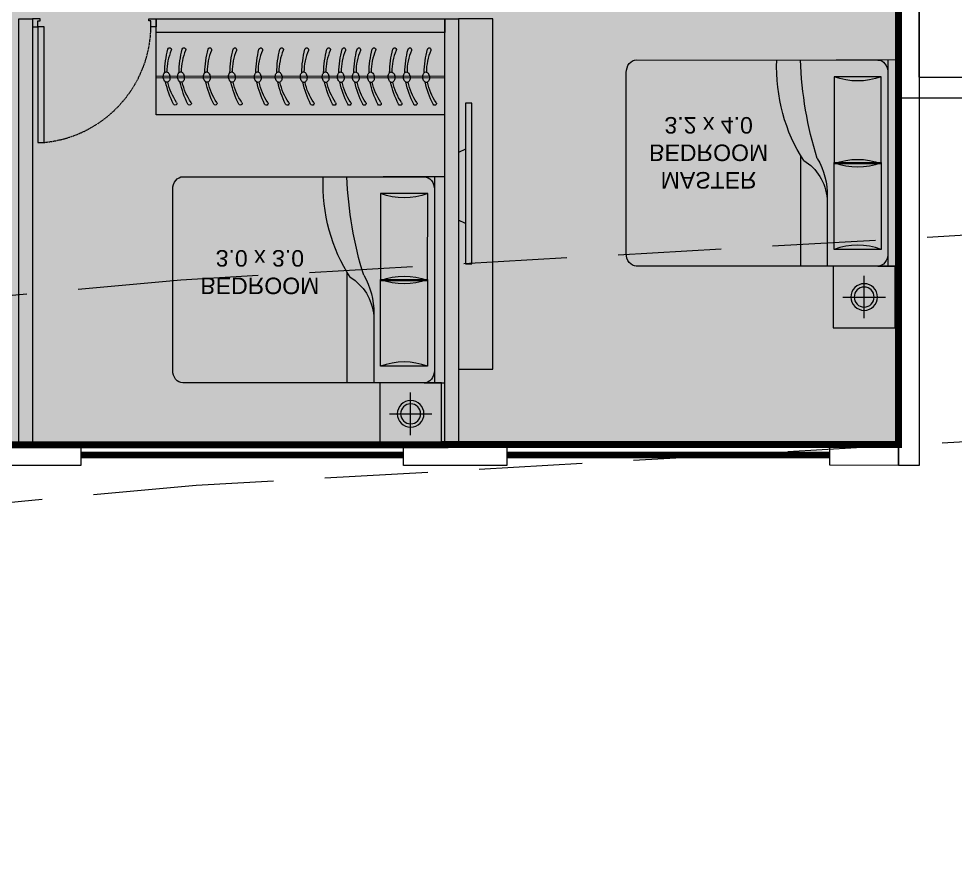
# Model space of a CAD drawing. Header units: inches. Extents: x 27644242 to 29005101, y -955243 to 216979.
# Drawn here: x 28740665 to 28747480, y 39179 to 45383 of the extents above; entities that cross this region are included whole.
import ezdxf

# ---------------------------------------------------------------- set-up
doc = ezdxf.new("R2010")
doc.units = ezdxf.units.IN
doc.header["$MEASUREMENT"] = 0
doc.linetypes.add('01-Xref Col Podium Lvl-1$0$HIDDEN', pattern=[0.375, 0.25, -0.125])
doc.linetypes.add('DASHED', pattern=[0.75, 0.5, -0.25])
doc.layers.get('Defpoints').update_dxf_attribs({"color": 8})
doc.layers.add('BHK HATCH', color=8, linetype='Continuous', lineweight=5, transparency=0.85)
for name, color, linetype, lineweight in [('DOOR', 4, 'Continuous', 0), ('FURN', 250, 'Continuous', 0), ('RVA Site Boundary', 17, 'Continuous', 15), ('WALL', 7, 'Continuous', 20), ('WINDOW', 162, 'Continuous', 13)]:
    doc.layers.add(name, color=color, linetype=linetype, lineweight=lineweight)
for name, color, linetype in [('KPA Elevation Line 3', 252, 'Continuous'), ('KPA General Plan Line', 1, 'Continuous'), ('KPA Glass', 152, 'Continuous'), ('KPA Stair Line', 253, 'Continuous'), ('KPA Text', 7, 'Continuous'), ('text', 7, 'Continuous')]:
    doc.layers.add(name, color=color, linetype=linetype)
doc.styles.add('AMITS', font='arial.ttf')
doc.styles.get("Standard").update_dxf_attribs({"font": 'swiss.ttf'})

# ---------------------------------------------------------------- blocks, each defined once
blk = doc.blocks.new('A$C69BC79EC')
for p, q in [((980, 3480), (230, 3229.999999996275)), ((980, 1280), (980, 3480)), ((1730, 3229.999999996275), (980, 3480)), ((2755, 3480), (2005, 3229.999999996275)), ((2755, 1280), (2755, 3480)), ((3505, 3229.999999996275), (2755, 3480))]:
    blk.add_line(p, q)
at = {"layer": 'KPA Elevation Line 3'}
for p, q in [((1730, 1280), (1730, 3480)), ((2005, 3480), (2005, 1280)), ((1730, 3205), (2005, 3205)), ((1730, 1280), (2005, 1280))]:
    blk.add_line(p, q, dxfattribs=at)
at = {"layer": 'KPA General Plan Line'}
blk.add_line((1730, -370), (230, -370), dxfattribs=at)
at = {"layer": 'KPA Glass', "ltscale": 500}
for p, q in [((2855, 4855), (755, 4855)), ((2855, 4779.999999998137), (755, 4779.999999998137)), ((2855, 4705), (755, 4705))]:
    blk.add_line(p, q, dxfattribs=at)
at = {"layer": 'KPA Stair Line', "ltscale": 500}
for p, q in [((1730, 3205), (1730, 4705)), ((2005, 3205), (2005, 4705)), ((1730, 1280), (1730, -220)), ((2005, 1280), (2005, -220))]:
    blk.add_line(p, q, dxfattribs=at)
at = {"layer": 'KPA Stair Line'}
for p, q in [((230, 3205), (1730, 3205)), ((2005, 3205), (3505, 3205)), ((230, 2930), (1730, 2930)), ((2005, 2930), (3505, 2930)), ((230, 2655), (1730, 2655)), ((2005, 2655), (3505, 2655)), ((230, 2380), (1730, 2380)), ((2005, 2380), (3505, 2380)), ((230, 2105), (1730, 2105)), ((2005, 2105), (3505, 2105)), ((230, 1830), (1730, 1830)), ((2005, 1830), (3505, 1830)), ((230, 1555), (1730, 1555)), ((2005, 1555), (3505, 1555)), ((230, 1280), (1730, 1280)), ((3505, 1280), (2005, 1280)), ((2005, 1280), (3505, 1280))]:
    blk.add_line(p, q, dxfattribs=at)
at = {"layer": 'WALL', "ltscale": 500}
for p, q in [((755, 4854.999999992549), (79.99999999627471, 4854.999999997337)), ((79.99999999627471, -370), (79.99999999627471, 4854.999999997337)), ((755, 4704.999999996275), (755, 4854.999999992549)), ((2855, 4704.999999996275), (2855, 4855)), ((3655, 4854.999999994325), (2855, 4855)), ((3655, 4854.999999994325), (3655, -370)), ((755, 4704.999999992549), (229.9999999962747, 4704.999999996275)), ((229.9999999962747, -370), (229.9999999962747, 4704.999999996275)), ((3505, 4704.999999995387), (2855, 4705)), ((3505, 4704.999999995387), (3505, -220)), ((1730, -220), (3505, -220)), ((1730, -220), (1730, -370)), ((79.99999999627471, -370), (230, -370)), ((1730, -370), (3655, -370))]:
    blk.add_line(p, q, dxfattribs=at)
at = {"layer": 'KPA Text', "extrusion": (-0.0211684914087696, 5.594003454425956e-15, 0.9997759223803486)}
for s, p in [('DN', (-1022.789288384432, 877.3481881730258, -17.51763832254801)), ('UP', (-1034.500082685554, 2659.129080928862, -55.24370541074313))]:
    blk.add_text(s, height=150, rotation=90, dxfattribs=at).set_placement(p)
blk = doc.blocks.new('DOOR_750')
at = {"layer": 'DOOR'}
for points in [[(-70, 50), (-32.5, 50), (-32.5, 750), (-70, 750)], [(-750, 50), (-717.5, 50), (-717.5, 12.5), (-705, 12.5), (-705, 0), (-750, 0)], [(0, 50), (-32.5, 50), (-32.5, 12.5), (-45, 12.5), (-45, 0), (0, 0)]]:
    blk.add_lwpolyline(points, close=True, dxfattribs=at)
at = {"layer": 'DOOR', "linetype": 'DASHED', "ltscale": 10}
blk.add_arc((-2.421077079540668, 38.02074629857511), 715.1792562178572, 95.42209849767376, 179.0402507183887, dxfattribs=at)
blk = doc.blocks.new('A$C700F438C')
at = {"layer": 'FURN', "color": 8, "extrusion": (-6.65398739e-08, 5.27913299e-08, 0.9999999999999966)}
for p, q in [((0.0734448978928413, 1.500018697595919, 3.56294328903e-05), (1.830344896276073, 1.500093958229854, 3.57463328235e-05)), ((1.97999489614267, 1.500100368813264, 3.57562901776e-05), (1.529994896554853, 1.500081092084201, 3.57263482513e-05)), ((1.97999489614267, 1.500100368813264, 3.57562901776e-05), (1.529994896554853, 1.500081092084201, 3.57263482513e-05)), ((1.979988255154239, 1.500090496948359, 3.57562902558e-05), (1.530026043945326, 1.500090964999344, 3.57263498039e-05)), ((1.903794896210456, 1.500097104620408, 3.57512200111e-05), (1.903859151974756, 9.71059967014e-05, 3.58304112815e-05)), ((5.52370602236e-05, 0.0914469115035672, 3.56989099295e-05), (-1.1843185348e-06, 1.408559410292582, 3.56293740573e-05)), ((1.85480011810614, 1.378195005708903, 3.57543952774e-05), (1.512075118414941, 1.378180324337904, 3.57315911756e-05)), ((1.512075118414941, 1.378180324337904, 3.57315911756e-05), (1.512102174376195, 0.7465803249344845, 3.57649359799e-05)), ((1.85483967406617, 0.7465950068410621, 3.5787740913e-05), (1.85480011810614, 1.378195005708903, 3.57543952774e-05)), ((1.267274926716709, 0.7990448372490846, 3.57458755325e-05), (1.267309152548477, 6.98379925552e-05, 3.57880567634e-05)), ((1.512101874515792, 0.7535803248973707, 3.57645664195e-05), (1.854839374205766, 0.7535950068038347, 3.57873713561e-05)), ((1.512128930475228, 0.1219803254939507, 3.57979112238e-05), (1.512101874515792, 0.7535803248973707, 3.57645664195e-05)), ((1.854839374205766, 0.7535950068038347, 3.57873713561e-05), (1.854853930166427, 0.1219950068650633, 3.58207153255e-05)), ((1.512102174376195, 0.7465803249344845, 3.57649359799e-05), (1.85483967406617, 0.7465950068410621, 3.5787740913e-05)), ((1.463150107949331, 0.5030157277345779, 3.5774536812e-05), (1.463171652372693, 7.82281888405e-05, 3.58010889876e-05)), ((1.854853930166427, 0.1219950068650633, 3.58207153255e-05), (1.512128930475228, 0.1219803254939507, 3.57979112238e-05)), ((1.830409152040374, 9.39596061471e-05, 3.5825524094e-05), (0.0735091536553227, 1.86989722124e-05, 3.57086241607e-05)), ((1.903859151974756, 9.71059967014e-05, 3.58304112815e-05), (1.980059151905152, 0.000100370189557, 3.5835481448e-05))]:
    blk.add_line(p, q, dxfattribs=at)
at = {"layer": 'FURN', "linetype": 'Continuous', "lineweight": 0, "extrusion": (-6.65398739e-08, 5.27913299e-08, 0.9999999999999966)}
blk.add_line((1.830411343788, 9.59323838288e-05, 3.58255241331e-05), (1.917418467628522, 9.76868394673e-05, 3.58313134861e-05), dxfattribs=at)
at = {"layer": 'FURN', "color": 8, "extrusion": (6.65398739000137e-08, -5.279133024001067e-08, -0.9999999999999964)}
blk.add_ellipse((0.0734539332624991, 1.40857777869769, 3.56342607795e-05), major_axis=(3.917071146600001e-06, -0.09144091911745802, 4.827548400000001e-09), ratio=0.8032073384844304, start_param=1.570796326798626, end_param=3.141592653595563, dxfattribs=at)
at = {"layer": 'FURN', "color": 8, "extrusion": (6.653987390000091e-08, -5.279132991157697e-08, -0.9999999999999963)}
blk.add_ellipse((1.9588795760028, 1.454399361333457, 3.5757297784e-05), major_axis=(4.614118608890013e-05, -1.077129556435492, 5.68661720000008e-08), ratio=0.8032073384863767, start_param=0.8805869663578222, end_param=1.613255630245892, dxfattribs=at)
at = {"layer": 'FURN', "color": 8, "extrusion": (6.653987389999814e-08, -5.279132986689413e-08, -0.9999999999999966)}
blk.add_ellipse((3.066950111988262, 1.602541370870198, 3.58232080444e-05), major_axis=(9.60825641048e-05, -2.242971343530324, 1.184158334e-07), ratio=0.8032073384830688, start_param=1.197174663451374, end_param=1.525138319639651, dxfattribs=at)
at = {"layer": 'FURN', "color": 8, "extrusion": (6.653987390001414e-08, -5.279133024045852e-08, -0.9999999999999964)}
blk.add_ellipse((1.830351004307885, 1.408673395888399, 3.57511594409e-05), major_axis=(3.917070531000001e-06, -0.0914409191174582, 4.8275484e-09), ratio=0.8032073384844299, start_param=3.141592653587181, end_param=4.712388980382991, dxfattribs=at)
at = {"layer": 'FURN', "color": 8, "extrusion": (6.65398738999977e-08, -5.279132984662301e-08, -0.9999999999999961)}
blk.add_ellipse((1.683422688125574, 2.109731956150653, 3.57043730368e-05), major_axis=(3.26422560197e-05, -0.7620076593121435, 4.022956970000001e-08), ratio=0.803207338485015, start_param=-0.2837941239958099, end_param=0.2837941239958015, dxfattribs=at)
at = {"layer": 'FURN', "color": 8, "extrusion": (6.653987395153829e-08, -5.279132985506829e-08, -0.9999999999999966)}
blk.add_ellipse((0.6693184917839972, 0.0845358356673387, 3.57438074694e-05), major_axis=(-0.7051042924152645, -0.6147182222742352, -1.44657583e-08), ratio=0.6046171697044727, start_param=2.952061422325571, end_param=3.536755933202645, dxfattribs=at)
at = {"layer": 'FURN', "color": 8, "extrusion": (6.653987392887314e-08, -5.279132989028567e-08, -0.9999999999999969)}
blk.add_ellipse((-0.0315052721907705, 0.1902796698749398, 3.56915923838e-05), major_axis=(-1.466956369304711, -0.4935622255935573, -7.155528560000007e-08), ratio=0.5810071678568102, start_param=3.019706066902618, end_param=3.343380915826029, dxfattribs=at)
at = {"layer": 'FURN', "color": 8, "extrusion": (-6.653987389999858e-08, 5.279132984662252e-08, 0.9999999999999961)}
blk.add_ellipse((1.683455694585063, 1.485123548410683, 3.57373491404e-05), major_axis=(3.26422560253e-05, -0.7620076593121435, 4.022956970000001e-08), ratio=0.8032073384850026, start_param=-0.2837941239958166, end_param=0.2837941239958039, dxfattribs=at)
at = {"layer": 'FURN', "color": 8, "extrusion": (6.653987389999818e-08, -5.279132984670472e-08, -0.9999999999999963)}
blk.add_ellipse((1.683518668307442, 0.0150517847331457, 3.5814960377e-05), major_axis=(3.264225508040041e-05, -0.7620076593121596, 4.022956970000062e-08), ratio=0.8032073384865159, start_param=2.857798529592992, end_param=3.425386777583513, dxfattribs=at)
at = {"layer": 'FURN', "color": 8, "extrusion": (-6.653987390000045e-08, 5.279132984662319e-08, 0.9999999999999963)}
blk.add_ellipse((1.683539174768156, -0.6095566235422895, 3.58479356493e-05), major_axis=(3.26422560175e-05, -0.7620076593121435, 4.02295697e-08), ratio=0.8032073384850155, start_param=2.857798529593992, end_param=3.425386777585604, dxfattribs=at)
at = {"layer": 'FURN', "color": 8, "extrusion": (6.653987390001372e-08, -5.279133024062742e-08, -0.9999999999999966)}
blk.add_ellipse((0.0735103556726244, 0.0914412343101958, 3.57037979235e-05), major_axis=(3.917070298899999e-06, -0.0914409191174582, 4.827548400000001e-09), ratio=0.8032073384844313, start_param=-5.7712e-12, end_param=1.57079632679118, dxfattribs=at)
at = {"layer": 'FURN', "color": 8, "extrusion": (6.653987390001469e-08, -5.279133024001162e-08, -0.9999999999999964)}
blk.add_ellipse((1.830407426718011, 0.091536851501246, 3.58206965849e-05), major_axis=(3.917071145300001e-06, -0.09144091911745802, 4.827548400000001e-09), ratio=0.803207338484428, start_param=-1.570796326791178, end_param=5.7536e-12, dxfattribs=at)
blk = doc.blocks.new('BEDROOM')
at = {"layer": 'FURN', "linetype": 'Continuous', "extrusion": (-5.003048166632985e-08, -8.665531942546749e-08, 0.999999999999995)}
for p, q in [((1066.070232762847, 501.3380505466466, -0.000171289452720232), (1066.070206909333, 192.6055803620838, -0.0001980427648345707)), ((911.7039847438076, 346.9718283813472, -0.0001923891247518951), (1220.436454928372, 346.9718025273832, -0.0001769430928029077))]:
    blk.add_line(p, q, dxfattribs=at)
at = {"layer": 'FURN', "ltscale": 500}
blk.add_line((1314.578011713922, 122.087698510134, -9.216121090080294e-05), (1315.198130793869, -1377.902299990721, 2.48985650263001e-05), dxfattribs=at)
at = {"layer": 'FURN', "ltscale": 0.05, "extrusion": (-5.003048166632985e-08, -8.665531942546749e-08, 0.999999999999995), "elevation": -0.0002680690688657816}
blk.add_lwpolyline([(1291.070200993554, 121.9717966123281), (841.0702009935537, 121.9718342963589), (841.0702386748651, 571.971834296358), (1291.070238674865, 571.9717966123263)], close=True, dxfattribs=at)
at = {"layer": 'FURN', "linetype": 'Continuous', "extrusion": (-5.003048166632985e-08, -8.665531942546749e-08, 0.999999999999995)}
for radius in [96.95097812864591, 72.76423796726482]:
    blk.add_circle((1066.070219836069, 346.9718154543436, -0.0002680690688657944), radius, dxfattribs=at)
at = {"layer": 'FURN', "extrusion": (-3.01071703099981e-07, 1.307071692000439e-07, 0.9999999999999463), "xscale": -1000.000000000015, "yscale": 1000.000000000015, "zscale": 1000.000000000007, "rotation": 180.0236273616612}
blk.add_blockref('A$C700F438C', (-665.4810132270507, 121.3715413175769, -0.03630746716227812), dxfattribs=at)
blk = doc.blocks.new('TVVVV')
at = {"layer": 'FURN', "ltscale": 1000, "elevation": 0.004495833405538135}
blk.add_lwpolyline([(-129.8804096404929, 740.2733779274859), (-81.95994109939784, 740.2733779274859), (-81.95994109939784, -428.552651045844), (-129.8804096404929, -428.552651045844)], close=True, dxfattribs=at)
for points in [[(-129.8804096404929, 446.7448370812926), (-178.6603210289031, 421.9872146998532)], [(-129.8804096404929, -95.73732633609325), (-178.6603210289031, -70.97970395465381)]]:
    blk.add_lwpolyline(points, dxfattribs=at)
blk = doc.blocks.new('DNDNDNNDDN')
at = {"layer": 'FURN', "extrusion": (9.364847400000937e-09, 6.40542139999863e-09, 1)}
blk.add_line((172.4934703744948, 832.826143018603, -3.293659805838046e-06), (172.7340867444873, 232.826143018603, 5.473396985646271e-07), dxfattribs=at)
at = {"layer": 'FURN'}
for p, q in [((2272.734255608171, 832.826143018603, 5.527309077427676e-07), (172.4934703744948, 832.826143018603, -3.293659805838046e-06)), ((2272.493459317833, 833.2747889912498, -3.291140678257556e-06), (2272.734255608171, 232.826143018603, 5.527309077427676e-07)), ((2272.601285882294, 564.3989070795906, 0.001665218905007555), (173.4895119667053, 563.8651515630772, 0.001665218905007555)), ((2272.606098208576, 552.3989078266095, 0.001665218905007555), (173.5340095199645, 551.8651606265921, 0.001665218905007555)), ((2272.734255608171, 232.826143018603, 5.527309077427676e-07), (172.7340867444873, 232.826143018603, 5.473396985646271e-07))]:
    blk.add_line(p, q, dxfattribs=at)
at = {"layer": 'FURN', "extrusion": (9.364847400000937e-09, 6.40542139999863e-09, 1)}
for points in [[(244.0855763331056, 519.7305688232082, 0.144333), (253.0039136707783, 521.3905180681395, 0.107177), (262.383742775768, 529.041758897285, 0.0778182), (268.7206981442869, 540.1691048078137, 0.06501649999999999), (272.2458986081183, 555.0561381362277, 0.06501649999999999), (271.8300229199231, 570.3492034612354, 0.0778182), (267.8949027732015, 582.5348367969636, 0.107177), (260.2720929458737, 591.9377858328298, 0.144333), (251.8795332051814, 595.3812017849777, 0.144333), (242.9611152932048, 593.7212608413902, 0.107177), (233.5812942460179, 586.0700191818541, 0.0778182), (227.2443791665137, 574.94266912077, 0.06501649999999999), (223.7191303595901, 560.0556407731856, 0.06501649999999999), (224.1350543908775, 544.7625704675811, 0.0778182), (228.0701342485845, 532.5769412821755, 0.107177), (235.6929360181093, 523.173993076467, 0.144333)], [(348.5855663232505, 519.7763177964734, 0.144333), (357.5039036609232, 521.4362670414048, 0.107177), (366.883732765913, 529.0875078706667, 0.0778182), (373.2206881344318, 540.214853781079, 0.06501649999999999), (376.7458885982633, 555.1018871093765, 0.06501649999999999), (376.330012910068, 570.3949524345007, 0.0778182), (372.3948927633464, 582.5805857703454, 0.107177), (364.7720829360187, 591.9835348060951, 0.144333), (356.3795231953263, 595.426950758243, 0.144333), (347.4611052833498, 593.767009814539, 0.107177), (338.0812842361629, 586.1157681552359, 0.0778182), (331.7443691566586, 574.9884180940353, 0.06501649999999999), (328.219120349735, 560.1013897465673, 0.06501649999999999), (328.6350443810225, 544.8083194406136, 0.0778182), (332.5701242387295, 532.6226902555572, 0.107177), (340.1929260082543, 523.2197420497323, 0.144333)], [(536.5855483040214, 519.85862216229, 0.144333), (545.5038856454194, 521.5185714073377, 0.107177), (554.8837147466838, 529.1698122367161, 0.0778182), (561.2206701152027, 540.2971581471284, 0.06501649999999999), (564.7458705790341, 555.1841914753095, 0.06501649999999999), (564.3299948908389, 570.4772568004337, 0.0778182), (560.3948747478426, 582.6628901361619, 0.107177), (552.7720649205148, 592.0658391720281, 0.144333), (544.3795051798224, 595.5092551240596, 0.144333), (535.4610872678459, 593.849314180472, 0.107177), (526.081266220659, 586.1980725211688, 0.0778182), (519.7443511374295, 575.0707224600847, 0.06501649999999999), (516.2191023305058, 560.1836941125002, 0.06501649999999999), (516.6350263617933, 544.8906238065465, 0.0778182), (520.5701062232256, 532.7049946214902, 0.107177), (528.1929079927504, 523.3020464157817, 0.144333)], [(718.8355308398604, 519.9384092414184, 0.144333), (727.7538681812584, 521.5983584865826, 0.107177), (737.1336972825229, 529.2495993157281, 0.0778182), (743.4706526510417, 540.3769452264896, 0.06501649999999999), (746.9958531148732, 555.2639785546708, 0.06501649999999999), (746.5799774266779, 570.5570438796785, 0.0778182), (742.6448572836816, 582.7426772154067, 0.107177), (735.0220474563539, 592.1456262511565, 0.144333), (726.6294877156615, 595.5890422034208, 0.144333), (717.711069803685, 593.9291012597168, 0.107177), (708.3312487564981, 586.2778596004136, 0.0778182), (701.9943336732686, 575.1505095390967, 0.06501649999999999), (698.4690848663449, 560.2634811916287, 0.06501649999999999), (698.8850088976324, 544.9704108859078, 0.0778182), (702.8200887590647, 532.784781700735, 0.107177), (710.4428905285895, 523.3818334949101, 0.144333)], [(907.0855127982795, 520.0208230563803, 0.144333), (916.0038501396775, 521.6807723014281, 0.107177), (925.383679240942, 529.33201313069, 0.0778182), (931.7206346094608, 540.4593590412187, 0.06501649999999999), (935.2458350732923, 555.3463923695163, 0.06501649999999999), (934.829959385097, 570.639457694524, 0.0778182), (930.8948392421007, 582.8250910302522, 0.107177), (923.272029414773, 592.2280400661184, 0.144333), (914.8794696740806, 595.6714560182663, 0.144333), (905.961051762104, 594.0115150745623, 0.107177), (896.5812307149172, 586.3602734152591, 0.0778182), (890.2443156316876, 575.232923354175, 0.06501649999999999), (886.719066824764, 560.3458950064742, 0.06501649999999999), (887.1349908560514, 545.0528247006368, 0.0778182), (891.0700707174838, 532.8671955155805, 0.107177), (898.6928724870086, 523.4642473096392, 0.144333)], [(1059.335498210043, 520.0874764589025, 0.144333), (1068.253835551441, 521.7474257039503, 0.107177), (1077.633664652705, 529.3986665332122, 0.0778182), (1083.970620021224, 540.5260124437409, 0.06501649999999999), (1087.495820485055, 555.4130457720385, 0.06501649999999999), (1087.07994479686, 570.7061110970462, 0.0778182), (1083.144824653864, 582.8917444327744, 0.107177), (1075.522014826536, 592.294693468757, 0.144333), (1067.129455085844, 595.7381094207885, 0.144333), (1058.211037173867, 594.0781684769681, 0.107177), (1048.83121612668, 586.4269268177814, 0.0778182), (1042.494301043451, 575.2995767565808, 0.06501649999999999), (1038.969052236527, 560.41254840888, 0.06501649999999999), (1039.384976267815, 545.1194781033919, 0.0778182), (1043.320056129247, 532.9338489181027, 0.107177), (1050.942857898772, 523.5309007123942, 0.144333)], [(1241.585480745882, 520.1672635418727, 0.144333), (1250.50381808728, 521.8272127869204, 0.107177), (1259.883647188544, 529.4784536162988, 0.0778182), (1266.220602557063, 540.605799526711, 0.06501649999999999), (1269.745803020895, 555.4928328548922, 0.06501649999999999), (1269.329927332699, 570.7858981799, 0.0778182), (1265.394807189703, 582.9715315157446, 0.107177), (1257.771997362375, 592.3744805517272, 0.144333), (1249.379437621683, 595.8178965037587, 0.144333), (1240.461019709706, 594.1579555599383, 0.107177), (1231.081198662519, 586.5067139007515, 0.0778182), (1224.74428357929, 575.3793638395509, 0.06501649999999999), (1221.219034772366, 560.4923354918501, 0.06501649999999999), (1221.634958803654, 545.199265186362, 0.0778182), (1225.570038665086, 533.0136360010729, 0.107177), (1233.192840434611, 523.6106877952479, 0.144333)], [(1400.951772905886, 520.237032386045, 0.144333), (1409.870110243559, 521.8969816310928, 0.107177), (1419.249939348549, 529.5482224602383, 0.0778182), (1425.586894717067, 540.6755683708834, 0.06501649999999999), (1429.112095180899, 555.562601699181, 0.06501649999999999), (1428.696219492704, 570.8556670241887, 0.0778182), (1424.761099345982, 583.0413003599169, 0.107177), (1417.138289518654, 592.4442493956667, 0.144333), (1408.745729777962, 595.887665347931, 0.144333), (1399.827311865985, 594.227724404227, 0.107177), (1390.447490818799, 586.5764827450403, 0.0778182), (1384.110575739294, 575.4491326836069, 0.06501649999999999), (1380.585326932371, 560.5621043361389, 0.06501649999999999), (1381.001250963658, 545.269034030418, 0.0778182), (1384.936330821365, 533.0834048453617, 0.107177), (1392.55913259089, 523.6804566395367, 0.144333)], [(1511.536067467183, 520.2854449996157, 0.144333), (1520.454404804856, 521.9453942446635, 0.107177), (1529.834233909845, 529.5966350739254, 0.0778182), (1536.171189278364, 540.7239809845705, 0.06501649999999999), (1539.696389742196, 555.6110143127516, 0.06501649999999999), (1539.280514054, 570.9040796377594, 0.0778182), (1535.345393907279, 583.089712973604, 0.107177), (1527.722584079951, 592.4926620092374, 0.144333), (1519.330024339259, 595.9360779615017, 0.144333), (1510.411606427282, 594.2761370176813, 0.107177), (1501.031785380095, 586.6248953583781, 0.0778182), (1494.694870300591, 575.4975452971776, 0.06501649999999999), (1491.169621493667, 560.6105169497096, 0.06501649999999999), (1491.585545524955, 545.3174466438722, 0.0778182), (1495.520625382662, 533.1318174589323, 0.107177), (1503.143427152187, 523.728869252991, 0.144333)], [(1620.318711791188, 520.3330688666683, 0.144333), (1629.237049132586, 521.9930181117161, 0.107177), (1638.61687823385, 529.644258940978, 0.0778182), (1644.953833602369, 540.7716048513903, 0.06501649999999999), (1648.4790340662, 555.6586381798043, 0.06501649999999999), (1648.063158378005, 570.951703504812, 0.0778182), (1644.128038235009, 583.1373368406566, 0.107177), (1636.505228407681, 592.5402858764064, 0.144333), (1628.112668666989, 595.9837018284379, 0.144333), (1619.194250755012, 594.3237608848503, 0.107177), (1609.814429707825, 586.6725192255471, 0.0778182), (1603.477514624596, 575.5451691642302, 0.06501649999999999), (1599.952265817672, 560.6581408167622, 0.06501649999999999), (1600.368189848959, 545.3650705111577, 0.0778182), (1604.303269710392, 533.1794413258685, 0.107177), (1611.926071479917, 523.7764931199272, 0.144333)], [(1730.90300635621, 520.381481480239, 0.144333), (1739.821343697608, 522.0414307252868, 0.107177), (1749.201172798872, 529.6926715545487, 0.0778182), (1755.538128167391, 540.8200174650774, 0.06501649999999999), (1759.063328631222, 555.7070507934914, 0.06501649999999999), (1758.647452943027, 571.0001161182663, 0.0778182), (1754.712332800031, 583.1857494542273, 0.107177), (1747.089522972703, 592.5886984899771, 0.144333), (1738.696963232011, 596.0321144420086, 0.144333), (1729.778545320034, 594.372173498421, 0.107177), (1720.398724272847, 586.7209318391178, 0.0778182), (1714.061809189618, 575.5935817779173, 0.06501649999999999), (1710.536560382694, 560.7065534302164, 0.06501649999999999), (1710.952484413981, 545.4134831247284, 0.0778182), (1714.887564275414, 533.2278539394392, 0.107177), (1722.510366044939, 523.8249057336143, 0.144333)], [(1880.818711791188, 520.3330688666683, 0.144333), (1889.737049132586, 521.9930181117161, 0.107177), (1899.11687823385, 529.644258940978, 0.0778182), (1905.453833602369, 540.7716048513903, 0.06501649999999999), (1908.9790340662, 555.6586381798043, 0.06501649999999999), (1908.563158378005, 570.951703504812, 0.0778182), (1904.628038235009, 583.1373368406566, 0.107177), (1897.005228407681, 592.5402858764064, 0.144333), (1888.612668666989, 595.9837018284379, 0.144333), (1879.694250755012, 594.3237608848503, 0.107177), (1870.314429707825, 586.6725192255471, 0.0778182), (1863.977514624596, 575.5451691642302, 0.06501649999999999), (1860.452265817672, 560.6581408167622, 0.06501649999999999), (1860.868189848959, 545.3650705111577, 0.0778182), (1864.803269710392, 533.1794413258685, 0.107177), (1872.426071479917, 523.7764931199272, 0.144333)], [(1991.40300635621, 520.381481480239, 0.144333), (2000.321343697608, 522.0414307252868, 0.107177), (2009.701172798872, 529.6926715545487, 0.0778182), (2016.038128167391, 540.8200174650774, 0.06501649999999999), (2019.563328631222, 555.7070507934914, 0.06501649999999999), (2019.147452943027, 571.0001161182663, 0.0778182), (2015.212332800031, 583.1857494542273, 0.107177), (2007.589522972703, 592.5886984899771, 0.144333), (1999.196963232011, 596.0321144420086, 0.144333), (1990.278545320034, 594.372173498421, 0.107177), (1980.898724272847, 586.7209318391178, 0.0778182), (1974.561809189618, 575.5935817779173, 0.06501649999999999), (1971.036560382694, 560.7065534302164, 0.06501649999999999), (1971.452484413981, 545.4134831247284, 0.0778182), (1975.387564275414, 533.2278539394392, 0.107177), (1983.010366044939, 523.8249057336143, 0.144333)], [(2132.318711791188, 520.3330688666683, 0.144333), (2141.237049132586, 521.9930181117161, 0.107177), (2150.61687823385, 529.644258940978, 0.0778182), (2156.953833602369, 540.7716048513903, 0.06501649999999999), (2160.4790340662, 555.6586381798043, 0.06501649999999999), (2160.063158378005, 570.951703504812, 0.0778182), (2156.128038235009, 583.1373368406566, 0.107177), (2148.505228407681, 592.5402858764064, 0.144333), (2140.112668666989, 595.9837018284379, 0.144333), (2131.194250755012, 594.3237608848503, 0.107177), (2121.814429707825, 586.6725192255471, 0.0778182), (2115.477514624596, 575.5451691642302, 0.06501649999999999), (2111.952265817672, 560.6581408167622, 0.06501649999999999), (2112.368189848959, 545.3650705111577, 0.0778182), (2116.303269710392, 533.1794413258685, 0.107177), (2123.926071479917, 523.7764931199272, 0.144333)]]:
    blk.add_lwpolyline(points, format="xyb", close=True, dxfattribs=at)
for points in [[(233.7727827653289, 524.8608241574038, 0.0579524), (257.000063534826, 354.2446644999218, 1.08017), (281.9285630360246, 362.7311555068372, -0.102886), (249.9850404039025, 520.2209206465996, -0.821198)], [(338.2727727554739, 524.9065731306691, 0.0579524), (361.500053524971, 354.2904134731871, 1.08017), (386.4285530261695, 362.7769044799861, -0.102886), (354.4850303977728, 520.2666696199813, -0.821198)], [(526.2727547362447, 524.9888774966021, 0.0579524), (549.5000355057418, 354.37271783912, 1.08017), (574.4285350069404, 362.8592088458026, -0.102886), (542.4850123785436, 520.3489739859142, -0.821198)], [(708.5227372720838, 525.0686645758469, 0.0579524), (731.7500180415809, 354.4525049183649, 1.08017), (756.6785175427794, 362.9389959251639, -0.102886), (724.7349949143827, 520.428761065159, -0.821198)], [(896.7727192305028, 525.151078390576, 0.0579524), (920, 354.5349187332104, 1.08017), (944.9284995011985, 363.021409739893, -0.102886), (912.9849768728018, 520.5111748798881, -0.821198)], [(1049.022704642266, 525.2177317930982, 0.0579524), (1072.249985411763, 354.6015721357326, 1.08017), (1097.178484912962, 363.0880631425316, -0.102886), (1065.234962284565, 520.5778282825268, -0.821198)], [(1231.272687178105, 525.2975188760684, 0.0579524), (1254.499967947602, 354.6813592185863, 1.08017), (1279.428467448801, 363.1678502253853, -0.102886), (1247.484944820404, 520.6576153654969, -0.821198)], [(1390.638979338109, 525.3672877203571, 0.0579524), (1413.866260107607, 354.7511280627587, 1.08017), (1438.794759608805, 363.2376190696741, -0.102886), (1406.851236976683, 520.7273842096693, -0.821198)], [(1501.223273899406, 525.4157003339278, 0.0579524), (1524.450554668903, 354.7995406764458, 1.08017), (1549.379054170102, 363.2860316832448, -0.102886), (1517.435531541705, 520.77579682324, -0.821198)], [(1610.005918223411, 525.4633242009804, 0.0579524), (1633.233198992908, 354.8471645434984, 1.08017), (1658.161698494107, 363.3336555504138, -0.102886), (1626.21817586571, 520.8234206901761, -0.821198)], [(1720.590212788433, 525.5117368145511, 0.0579524), (1743.81749355793, 354.8955771569526, 1.08017), (1768.745993059129, 363.3820681638681, -0.102886), (1736.802470430732, 520.8718333038632, -0.821198)], [(1870.505918223411, 525.4633242009804, 0.0579524), (1893.733198992908, 354.8471645434984, 1.08017), (1918.661698494107, 363.3336555504138, -0.102886), (1886.71817586571, 520.8234206901761, -0.821198)], [(1981.090212788433, 525.5117368145511, 0.0579524), (2004.31749355793, 354.8955771569526, 1.08017), (2029.245993059129, 363.3820681638681, -0.102886), (1997.302470430732, 520.8718333038632, -0.821198)], [(2122.005918223411, 525.4633242009804, 0.0579524), (2145.233198992908, 354.8471645434984, 1.08017), (2170.161698494107, 363.3336555504138, -0.102886), (2138.21817586571, 520.8234206901761, -0.821198)]]:
    blk.add_lwpolyline(points, format="xyb", dxfattribs=at)
for centre, radius, start, end in [((967.2774587869857, 426.2832249660385, -0.001664231453364357), 745.3024005847423, 153.8497449562304, 167.1166177769374), ((310.1173426881589, 748.9376399231949, -0.001664231453364365), 13.20589759893129, 325.021163566081, 153.8495389536274), ((1071.777448777125, 426.3289739393038, -0.001664231453376977), 745.3024005847423, 153.8497449562304, 167.1166177769374), ((414.6173326783067, 748.9833888964602, -0.001664231453376944), 13.20589759893129, 325.021163566081, 153.8495389536274), ((1259.777430761621, 426.4112783052367, -0.001664231453268163), 745.3024005847423, 153.8497449563321, 167.1166177769982), ((602.6173146590803, 749.0656932623931, -0.001664231453268161), 13.20589759893129, 325.021163566081, 153.8495389536274), ((1442.02741329746, 426.4910653844787, -0.001664231453466058), 745.3024005847423, 153.8497449563321, 167.1166177769982), ((784.8672971986447, 749.145480341638, -0.001664231453466048), 13.20589759893129, 325.0211635505947, 153.8495389589972), ((1630.277395255879, 426.573479199327, -0.001664231453353541), 745.3024005847423, 153.8497449563321, 167.1166177769374), ((973.1172791570638, 749.2278941565999, -0.001664231453353546), 13.20589759893129, 325.0211635505947, 153.8495389593656), ((1782.527380667643, 426.6401326018492, -0.001664231453327939), 745.3024005847423, 153.8497449563321, 167.1166177769982), ((1125.367264568821, 749.2945475591221, -0.001664231453327946), 13.20589759893129, 325.0211635505947, 153.8495389593656), ((1964.777363203482, 426.7199196848194, -0.00166423145330384), 745.3024005847423, 153.8497449563321, 167.1166177769374), ((1307.61724710466, 749.3743346420922, -0.001664231453303848), 13.20589759893129, 325.0211635505947, 153.8495389593656), ((2124.143655359783, 426.7896885291082, -0.001664231453666777), 745.3024005847423, 153.8497449562305, 167.1166177769374), ((1466.98353926094, 749.4441034862646, -0.001664231453666766), 13.20589759893129, 325.021163566081, 153.8495389536274), ((2234.72794992108, 426.838101142446, -0.001664231453663877), 745.3024005847423, 153.8497449562305, 167.1166177769374), ((1577.567833822236, 749.4925160998353, -0.001664231453663843), 13.20589759893129, 325.0211635657965, 153.8495389536274), ((2343.51059424881, 426.8857250097315, -0.001664231453471559), 745.3024005847423, 153.8497449563386, 167.1166177769458), ((1686.350478146241, 749.5401399667714, -0.001664231453471582), 13.20589759893129, 325.021163566081, 153.8495389536274), ((2454.094888813832, 426.9341376231829, -0.00166423145346864), 745.3024005847423, 153.8497449563321, 167.1166177769374), ((1796.934772711263, 749.5885525803421, -0.001664231453468661), 13.20589759893129, 325.021163566081, 153.8495389536274), ((2604.01059425626, 426.8857250097314, -0.00166179191072381), 745.3024005847423, 153.84974495625, 167.1166177768636), ((1946.850478153703, 749.5401399667714, -0.001661791910723673), 13.20589759893129, 325.0211635740476, 153.8495389474784), ((2714.594888821282, 426.9341376231857, -0.001661791910720848), 745.3024005847423, 153.8497449562447, 167.1166177768556), ((2057.434772718736, 749.5885525803421, -0.001661791910720877), 13.20589759893129, 325.0211635740476, 153.8495389474789), ((2855.51059425626, 426.8857250097314, -0.00165943665160271), 745.3024005847423, 153.84974495625, 167.1166177768635), ((2198.350478153714, 749.540139966777, -0.001659436651602574), 13.20589759893129, 325.0211635740476, 153.8495389474784), ((644.2645365372513, 515.1510688342494, -0.001664231453364351), 394.605956053169, 145.0213921132011, 168.5184495346985), ((748.7645265273962, 515.1968178075147, -0.001664231453376968), 394.605956053169, 145.0213921132011, 168.5184495346985), ((936.7645085118924, 515.2791221732148, -0.001664231453268155), 394.605956053169, 145.0213921131916, 168.5184495346825), ((1119.014491047726, 515.358909252576, -0.001664231453466033), 394.605956053169, 145.0213921132011, 168.5184495346825), ((1307.264473006145, 515.4413230674215, -0.001664231453353554), 394.605956053169, 145.0213921132011, 168.5184495346985), ((1459.514458417908, 515.5079764700602, -0.001664231453327933), 394.605956053169, 145.0213921132011, 168.5184495346985), ((1641.764440953747, 515.5877635529139, -0.001664231453303854), 394.605956053169, 145.0213921131916, 168.5184495346825), ((1801.130733110026, 515.6575323970862, -0.001664231453666751), 394.605956053169, 145.0213921131916, 168.5184495346825), ((1911.715027671323, 515.7059450106569, -0.001664231453663874), 394.605956053169, 145.0213921132011, 168.5184495346825), ((2020.497671999053, 515.7535688777095, -0.001664231453471534), 394.605956053169, 145.0213921132011, 168.5184495346985), ((2131.081966564097, 515.8019814912802, -0.001664231453468653), 394.605956053169, 145.0213921132011, 168.5184495346985), ((2280.997672006526, 515.7535688777095, -0.001661791910723762), 394.605956053169, 145.0213921130258, 168.5184495345831), ((2391.581966571548, 515.8019814912802, -0.001661791910720799), 394.605956053169, 145.0213921130258, 168.5184495345831), ((2532.497672006526, 515.7535688777151, -0.001659436651602662), 394.605956053169, 145.0213921130258, 168.5184495345831)]:
    blk.add_arc(centre, radius, start, end, dxfattribs=at)
blk = doc.blocks.new('A$C4D4B4B8A')
at = {"layer": 'BHK HATCH', "ltscale": 500, "true_color": 0xff00ff}
h = blk.add_hatch(color=6, dxfattribs=at)
h.dxf.hatch_style = 1
edge = h.paths.add_edge_path()
edge.add_line((250.0175805352628, 150.0000000034197), (4100.000483777374, 150.0000000044529))
edge.add_line((4100.000483777374, 150.0000000044529), (4100.000483773649, 2400.007080021052))
edge.add_line((4100.000483773649, 2400.007080021052), (4250.000480554998, 2399.992913547117))
edge.add_line((4250.000480554998, 2399.992913547117), (4250.000480554998, 2299.999996785074))
edge.add_line((4250.000480554998, 2299.999996785074), (5550.315692935139, 2299.98583031114))
edge.add_line((5550.315692935139, 2299.98583031114), (5550.098537929356, 3749.971660619267))
edge.add_line((5550.098537929356, 3749.971660619267), (7350.017574097961, 3749.999993566424))
edge.add_line((7350.017574097961, 3749.999993566424), (7350.017574097961, 2300.037213738309))
edge.add_line((7350.017574097961, 2300.037213738309), (9750.017574097961, 2300.037213738307))
edge.add_line((9750.017574097961, 2300.037213738307), (9749.999409079552, 7747.708539359012))
edge.add_line((9749.999409079552, 7747.70853935901), (6450.008495170623, 7747.803542885667))
edge.add_line((6450.008495170623, 7747.803542885667), (6450.026664163917, 7750.094988395635))
edge.add_line((6450.026664163917, 7750.094988395635), (3450.017577979714, 7749.99999059923))
edge.add_line((3450.017577979714, 7749.99999059923), (3450.017577264458, 7749.999993535035))
edge.add_line((3450.017577264458, 7749.999993535035), (50.00000023841858, 7749.999989942022))
edge.add_line((50.00000023841858, 7749.999989942022), (50.00000023841858, 149.9999967845224))
edge.add_line((50.00000023841858, 149.9999967845215), (1450.018064070493, 150.0000000037253))
at = {"layer": 'Defpoints', "ltscale": 500}
blk.add_lwpolyline([(250.0175805352628, 150.0000000034197, 50, 50, 0), (4100.000483777374, 150.0000000044529, 50, 50, 0), (4100.000483773649, 2400.007080021052, 50, 50, 0), (4250.000480554998, 2399.992913547117, 50, 50, 0), (4250.000480554998, 2299.999996785074, 50, 50, 0), (5550.315692935139, 2299.98583031114, 50, 50, 0), (5550.098537929356, 3749.971660619267, 50, 50, 0), (7350.017574097961, 3749.999993566424, 50, 50, 0), (7350.017574097961, 2300.037213738309, 50, 50, 0), (9750.017574097961, 2300.037213738307, 50, 50, 0), (9749.999409079552, 7747.70853935901, 50, 50, 0), (6450.008495170623, 7747.803542885667, 50, 50, 0), (6450.026664163917, 7750.094988395635, 50, 50, 0), (3450.017577979714, 7749.99999059923, 50, 50, 0), (3450.017577264458, 7749.999993535035, 50, 50, 0), (50.00000023841858, 7749.999989942022, 50, 50, 0), (50.00000023841858, 149.9999967845215, 50, 50, 0), (1450.018064070493, 150.0000000037253, 50, 50, 0)], format="xyseb", dxfattribs=at)
at = {"layer": 'FURN', "ltscale": 500}
blk.add_lwpolyline([(6549.999995604157, 7199.999991444303), (6799.999995604157, 7199.999991444303), (6799.999993801117, 4649.999993308506), (6549.999993801117, 4649.999993308506)], close=True, dxfattribs=at)
at = {"layer": 'WALL', "ltscale": 500}
for points in [[(2650.000000290573, 7899.999986741605), (2650.000000290573, 7749.999989960255), (3799.999997638166, 7749.999986742449), (3799.999997705221, 7899.999986742449)], [(6150.000001017004, 7899.999981331915), (6150.000001017004, 7749.999984550566), (6899.999994188547, 7749.999982763533), (6899.999994188547, 7899.999979544882)], [(9249.999993801117, 7899.565670215845), (9249.999993801117, 7749.565673434496), (9749.99996765703, 7749.999980456516), (9749.99996765703, 7899.999977237865)], [(9899.999964438379, 7900.109220882077), (9749.99996765703, 7900.109220882077), (9749.99996765703, 2150.037880629357), (9899.999964438379, 2150.037880629357)], [(3350.000000238419, 4649.999993566424), (3449.999997019768, 4649.999993566424), (3449.982580859214, 7749.998406755956), (3349.982584077865, 7749.998406755956)], [(6449.999997019768, 4649.999993308506), (6549.999993801117, 4649.999993308506), (6549.99999633804, 7749.999983716611), (6449.99999955669, 7749.999983716611)], [(4349.999993793666, 4749.999990347773), (4349.999993793666, 4649.999993566424), (6449.999997019768, 4649.999993566424), (6449.999997019768, 4749.999990347773)]]:
    blk.add_lwpolyline(points, close=True, dxfattribs=at)
at = {"layer": 'WINDOW', "ltscale": 500, "const_width": 50}
for points in [[(6150.000001017004, 7824.999982941241), (3799.999997671694, 7824.999986107243)], [(6899.999994188547, 7824.999981154207), (9249.999993801117, 7824.56567182517)]]:
    blk.add_lwpolyline(points, dxfattribs=at)
at = {"layer": 'DOOR', "xscale": -1.200000000020023, "yscale": 1.200000000020023, "zscale": 1.200000000020023}
blk.add_blockref('DOOR_750', (3449.999997019768, 4649.999993566424), dxfattribs=at)
at = {"layer": 'FURN', "ltscale": 500}
for p in [(5134.825189486146, 7178.286828947443, 0.0006576594325284357), (8434.825156513602, 6328.287498265912, 0.0006576594325284357)]:
    blk.add_blockref('BEDROOM', p, dxfattribs=at)
at = {"layer": 'FURN', "ltscale": 1000}
for name, p in [('TVVVV', (6728.660314831883, 5694.139629856014, -0.004495833405538135)), ('DNDNDNNDDN', (4177.265741411597, 4517.173847329177, -5.527309077427676e-07))]:
    blk.add_blockref(name, p, dxfattribs=at)
at = {"layer": 'text', "ltscale": 100, "char_height": 120, "width": 1715.234679162502, "attachment_point": 7, "style": 'AMITS'}
for s, insert in [('\\pxqc;BEDROOM\\P3.0 x 3.0', (4246.004670146853, 6331.971845212596, 0.0003396997845889262)), ('\\pxqc;MASTER \\PBEDROOM\\P3.2 x 4.0', (7511.475628703833, 5363.692142731539))]:
    blk.add_mtext(s, dxfattribs=dict(at, insert=insert))

msp = doc.modelspace()

# ---------------------------------------------------------------- block references
at = {"ltscale": 500, "rotation": 180}
msp.add_blockref('A$C69BC79EC', (28750721.05053449, 49662.78990757422), dxfattribs=at)

# ---------------------------------------------------------------- next in the draw order: block references
at = {"color": 2, "ltscale": 500, "xscale": -1, "rotation": 180}
msp.add_blockref('A$C4D4B4B8A', (28737316.05056684, 50032.78993172353), dxfattribs=at)

# ---------------------------------------------------------------- next in the draw order: linework, layer by layer
at = {"layer": 'RVA Site Boundary', "linetype": '01-Xref Col Podium Lvl-1$0$HIDDEN', "ltscale": 3000}
for points in [[(28761838.70665079, 42497.10791168947), (28755905.89058481, 42663.03307793188), (28749977.85869968, 42467.77438114272), (28749256.89764424, 42402.07932239532), (28741955.48245211, 41985.19383349869), (28733624.9470128, 41226.8989694523), (28733013.26926508, 41097.08693650155), (28732304.01275097, 40928.95147979714), (28713285.13686636, 35925.33656901223), (28711605.88344989, 35448.55342216455), (28711440.1557727, 35401.86965241274), (28710425.69559472, 35165.8542113358), (28709966.25246, 35060.13060353769), (28709865.1055654, 35031.70282575767), (28706230.51167237, 43449.49008341364), (28698771.67626962, 60563.77290661755), (28697412.45483084, 63636.24220041689), (28698061.29898074, 63644.759189968), (28714626.87919866, 63808.98160783947), (28721180.89297223, 63749.95252509884), (28728668.08445467, 63772.0331326024), (28742981.54708556, 63766.73788879041), (28767232.32998595, 63747.76907821532)], [(28761666.73287753, 44002.50407805362), (28755902.16418955, 44163.72381034101), (28749885.03138072, 43965.53028955243), (28749146.05398991, 43898.19355515339), (28741844.70978499, 43481.31211938037), (28733400.47404052, 42712.66757756379), (28732684.52429154, 42560.72663684695), (28731940.13695111, 42384.2631106648), (28712889.43044462, 37372.27398390358), (28711197.68223333, 36891.94324409933), (28711066.65537803, 36855.03433637931), (28710744.08910397, 36779.98888550547), (28707606.61331126, 44046.44134933007), (28700145.10812999, 61166.84997398267), (28699705.31611278, 62160.98340210764), (28714627.55935632, 62308.91464467705), (28721176.34999644, 62249.93260437301), (28728670.01882717, 62272.03231433783), (28742980.68297905, 62266.73810581889), (28767228.61054087, 62247.77152867177)]]:
    msp.add_lwpolyline(points, dxfattribs=at)

doc.saveas('drawing.dxf')
